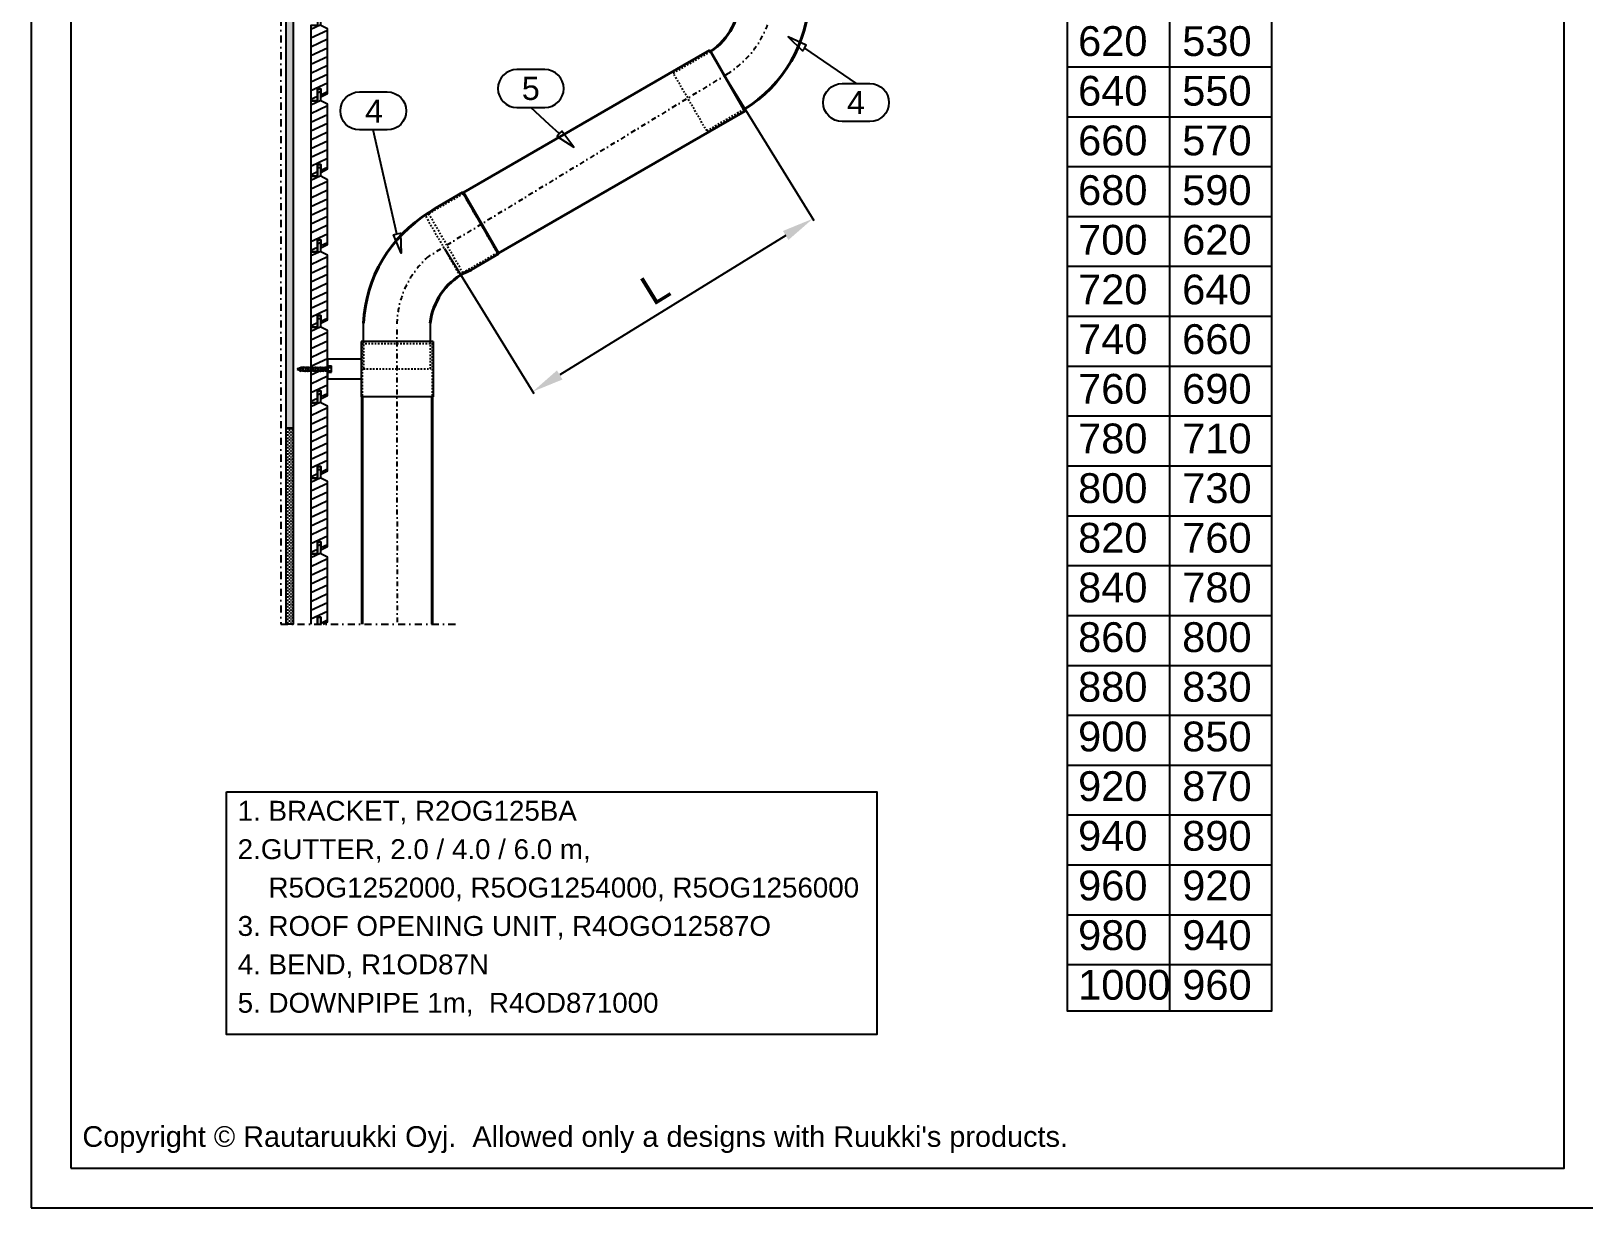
# Model space of a CAD drawing. Extents: x -5366 to 10078, y -29412 to -20292.
# Drawn here: x 7108 to 9063, y -24852 to -23371 of the extents above; entities that cross this region are included whole.
import ezdxf
from ezdxf.enums import TextEntityAlignment as Align

# ---------------------------------------------------------------- set-up
doc = ezdxf.new("R2010")
doc.units = 0
for name, pattern in [('KL', [4, 2, -2]), ('PKEL', [5, 2, -1.5, 0, -1.5]), ('PKL', [7, 3, -2, 0, -2])]:
    doc.linetypes.add(name, pattern=pattern)
for name, color, linetype in [('025', 1, 'CONTINUOUS'), ('1', 7, 'CONTINUOUS'), ('CLASSIC', 7, 'CONTINUOUS'), ('DET_RAAMIT', 7, 'CONTINUOUS'), ('KIINNIKE', 1, 'CONTINUOUS'), ('MITAT', 2, 'CONTINUOUS'), ('POIMULEVY', 7, 'CONTINUOUS'), ('RAAMIT', 2, 'CONTINUOUS'), ('RU_COPYRIGHT', 7, 'CONTINUOUS'), ('RWS', 7, 'CONTINUOUS')]:
    doc.layers.add(name, color=color, linetype=linetype)
doc.layers.add('DET_RAAMI_ULOIN', color=7, linetype='CONTINUOUS', plot=False)
doc.layers.add('RWS LIMITYKSET YM', color=7, linetype='CONTINUOUS', plot=False)
doc.layers.add('KUVA', color=7, linetype='CONTINUOUS', lineweight=40)
doc.styles.add('arial', font='ARIAL.TTF')
doc.dimstyles.get("Standard").update_dxf_attribs({"dimtxt": 0.18, "dimasz": 0.18, "dimexe": 0.18, "dimexo": 0.0625, "dimgap": 0.09, "dimtad": 0, "dimtih": 1, "dimtoh": 1, "dimdec": 4, "dimzin": 0, "dimdsep": 46, "dimtxsty": 'Standard', "dimcen": 0.09, "dimadec": 0, "dimazin": 0, "dimtfac": 1, "dimtdec": 4, "dimtofl": 0, "dimtmove": 0, "dimatfit": 3, "dimfxl": 0, "dimtolj": 1, "dimtzin": 0, "dimarcsym": 0})

# ---------------------------------------------------------------- blocks, each defined once
blk = doc.blocks.new('*D192')
at = {"layer": 'MITAT', "color": 6, "lineweight": -2}
for p, q in [((7981.3, -23427.4), (8093.8, -23609.6)), ((8058.4, -23628.4), (7773.9, -23804)), ((7628.8, -23645), (7741.2, -23827.2))]:
    blk.add_line(p, q, dxfattribs=at)
at = {"layer": 'MITAT', "color": 6}
for points in [[(8054.9, -23622.8), (8061.9, -23634.1), (8092.5, -23607.4)], [(7770.4, -23798.3), (7777.4, -23809.7), (7739.9, -23825)]]:
    blk.add_solid(points, dxfattribs=at)
at = {"layer": 'MITAT', "color": 2, "insert": (7893.8, -23694.2), "char_height": 37.5, "attachment_point": 5, "rotation": 31.6803, "style": 'arial'}
blk.add_mtext('\\A1;L', dxfattribs=at)
blk = doc.blocks.new('Bracket wood wall')
at = {"layer": '1'}
for p, q in [((-691.1, -3746.1), (-781.5, -3746.1)), ((-781.5, -3746.1), (-781.5, -3815.7)), ((-691.1, -3746.1), (-691.1, -3815.7)), ((-691.1, -3815.7), (-781.5, -3815.7))]:
    blk.add_line(p, q, dxfattribs=at)
at = {"layer": 'RWS'}
for p, q in [((-781.5, -3768.4), (-824.1, -3768.4)), ((-824.1, -3768.4), (-824.1, -3793.4)), ((-781.5, -3793.4), (-824.1, -3793.4))]:
    blk.add_line(p, q, dxfattribs=at)
blk = doc.blocks.new('S55-38')
at = {"layer": 'KIINNIKE'}
for p, q in [((-22, 8.8), (-20, 7.8)), ((-20.7, 12.6), (-18.7, 11.6)), ((-19.2, 7.4), (-17.1, 6.3)), ((-17.9, 11.2), (-15.9, 10.1))]:
    blk.add_line(p, q, dxfattribs=at)
at = {"layer": 'KIINNIKE', "color": 1}
for p, q in [((-16.3, 6), (-14.3, 4.9)), ((-15.1, 9.8), (-13, 8.7)), ((-13.5, 4.5), (-11.4, 3.5)), ((-12.2, 8.3), (-10.2, 7.3)), ((-10.7, 3.1), (-8.6, 2.1)), ((-9.4, 6.9), (-7.3, 5.9)), ((-7.8, 1.7), (-5.8, 0.7)), ((-6.6, 5.5), (-4.5, 4.5)), ((-5, 0.3), (-2.9, -0.8)), ((-3.7, 4.1), (-1.7, 3)), ((-0.9, 2.7), (0.9, 1.8)), ((6.3, 1.3), (2.7, -5.8)), ((-2.2, -1.1), (-0.9, -1.8))]:
    blk.add_line(p, q, dxfattribs=at)
at = {"layer": 'KIINNIKE'}
for points in [[(-33.6, 16.3), (-34.2, 17.1)], [(-34.2, 17.1), (-33.3, 17.1)], [(-28.5, 12), (-29.2, 12.4)], [(-25.6, 10.6), (-27.7, 11.6)], [(-27.5, 15.9), (-27.2, 15.8)], [(-26.4, 15.4), (-24.4, 14.4)], [(-22.8, 9.2), (-24.9, 10.2)], [(-23.6, 14), (-21.5, 13)], [(-20, 7.8), (-20, 7.8)], [(-18.7, 11.6), (-18.8, 11.6)]]:
    blk.add_lwpolyline(points, dxfattribs=at)
for points in [[(-33.5, 15.5), (-33.7, 16), (-33.2, 17.3), (-32.8, 17.5), (-32.7, 17), (-33.1, 15.7)], [(-31.2, 12.5), (-31.4, 13.3), (-30, 17.4), (-29.4, 17.8), (-29.2, 17), (-30.6, 12.9)], [(-28.3, 11.1), (-28.6, 11.8), (-27.1, 16), (-26.6, 16.4), (-26.4, 15.6), (-27.8, 11.4)], [(-25.5, 9.7), (-25.7, 10.4), (-24.3, 14.6), (-23.7, 15), (-23.5, 14.2), (-24.9, 10)], [(-22.6, 8.3), (-22.9, 9), (-21.5, 13.2), (-20.9, 13.6), (-20.7, 12.8), (-22.1, 8.6)], [(-19.8, 6.9), (-20, 7.6), (-18.6, 11.7), (-18, 12.1), (-17.8, 11.4), (-19.3, 7.2)]]:
    blk.add_lwpolyline(points, close=True, dxfattribs=at)
for points in [[(-31.2, 13.7, -0.053388), (-32.8, 15.3), (-33.1, 15.7)], [(-32.7, 17.1), (-31.9, 17, -0.041911), (-30.2, 16.9)], [(-28.5, 12), (-29.2, 12.4, -0.035659), (-30.5, 13.2, -0.035659)], [(-29.3, 16.7, -0.048189), (-27.5, 15.9), (-27.2, 15.8)]]:
    blk.add_lwpolyline(points, format="xyb", dxfattribs=at)
at = {"layer": 'KIINNIKE', "color": 1}
for points in [[(-17, 5.4), (-17.2, 6.2), (-15.8, 10.3), (-15.2, 10.7), (-15, 9.9), (-16.4, 5.8)], [(-14.1, 4), (-14.4, 4.7), (-12.9, 8.9), (-12.4, 9.3), (-12.2, 8.5), (-13.6, 4.3)], [(-11.3, 2.6), (-11.5, 3.3), (-10.1, 7.5), (-9.5, 7.9), (-9.3, 7.1), (-10.7, 2.9)], [(-8.4, 1.2), (-8.7, 1.9), (-7.3, 6.1), (-6.7, 6.5), (-6.5, 5.7), (-7.9, 1.5)], [(-5.6, -0.2), (-5.8, 0.5), (-4.4, 4.7), (-3.8, 5), (-3.6, 4.3), (-5.1, 0.1)], [(-2.8, -1.6), (-3, -0.9), (-1.6, 3.2), (-1, 3.6), (-0.8, 2.8), (-2.2, -1.3)], [(2.1, 4.2), (3, 3.7), (-1.2, -4.7), (-2.1, -4.2)]]:
    blk.add_lwpolyline(points, close=True, dxfattribs=at)
at = {"layer": 'RWS', "color": 1}
for p, q in [((1.8, 1.3), (5.4, -0.5)), ((2.7, 3.1), (6.3, 1.3)), ((-0.9, -4), (2.7, -5.8)), ((0, -2.3), (3.6, -4))]:
    blk.add_line(p, q, dxfattribs=at)
blk = doc.blocks.new('A$C74822B09')
at = {"layer": 'KUVA'}
for p, q in [((110.7, -1.8), (20.9, -1.8)), ((20.9, -41.8), (20.9, -1.8)), ((110.7, -41.8), (110.7, -1.8)), ((20.9, -41.8), (21.8, -51.8)), ((110.7, -41.8), (109.7, -51.8))]:
    blk.add_line(p, q, dxfattribs=at)
for centre, radius, start, end in [((-58.1, -54.4), 79.9, 302.8696, 1.8564), ((-61.8, -47.9), 171.6, 301.3357, 358.6964)]:
    blk.add_arc(centre, radius, start, end, dxfattribs=at)
at = {"layer": 'RWS LIMITYKSET YM', "linetype": 'KL'}
for p, q in [((-61.4, -148.6), (-14.7, -121.5)), ((-19.3, -221.5), (-61.4, -148.6)), ((27.4, -194.4), (-19.3, -221.5))]:
    blk.add_line(p, q, dxfattribs=at)
at = {"layer": 'RWS LIMITYKSET YM', "color": 7, "linetype": 'Continuous'}
blk.add_arc((3.1, -44.1), 20, 0, 1.8561, dxfattribs=at)
blk = doc.blocks.new('A$C4B976371')
at = {"layer": 'KUVA'}
for p, q in [((-15.6, -120), (-49, -139.3)), ((-15.6, -120), (28.5, -196.4)), ((-49, -139.3), (-325.6, -299.1)), ((28.5, -196.4), (-4.9, -215.7)), ((-4.9, -215.7), (-281.5, -375.4)), ((-281.5, -375.4), (-325.6, -299.1)), ((-315.9, -396.2), (-325, -400.5))]:
    blk.add_line(p, q, dxfattribs=at)
at = {"layer": 'RWS'}
for p, q in [((-325.7, -299.3), (-325.6, -299.1)), ((-281.5, -375.4), (-281.8, -375.4))]:
    blk.add_line(p, q, dxfattribs=at)
at = {"layer": 'RWS LIMITYKSET YM', "linetype": 'KL'}
for p, q in [((-326, -300.6), (-369.3, -325.6)), ((-326, -300.6), (-325.7, -299.3)), ((-326, -300.6), (-283, -375)), ((-369.3, -325.6), (-373, -329.2)), ((-373, -329.2), (-331.3, -401.4)), ((-326.3, -400), (-369.3, -325.6)), ((-283, -375), (-326.3, -400)), ((-283, -375), (-281.8, -375.4)), ((-326.3, -400), (-331.3, -401.4))]:
    blk.add_line(p, q, dxfattribs=at)
blk = doc.blocks.new('A$C74CF696B')
at = {"layer": 'KUVA'}
for p, q in [((114.7, 190.2), (149.3, 210.2)), ((149.3, 210.2), (194.2, 132.5)), ((114.7, 190.2), (106.5, 184.4)), ((159.5, 112.5), (194.2, 132.5))]:
    blk.add_line(p, q, dxfattribs=at)
for centre, radius, start, end in [((196.2, 37.3), 172.3, 121.3675, 177.3191), ((189.3, 36.6), 81.6, 118.4668, 173.8186)]:
    blk.add_arc(centre, radius, start, end, dxfattribs=at)
at = {"layer": 'RWS'}
for p, q in [((24, 22.3), (24, 45.3)), ((108.2, 22.3), (108.2, 45.3))]:
    blk.add_line(p, q, dxfattribs=at)
at = {"layer": 'RWS LIMITYKSET YM', "linetype": 'KL'}
for p, q in [((24, 22.3), (24, -12.2)), ((108.2, -12.2), (108.2, 22.3)), ((24, -12.2), (108.2, -12.2))]:
    blk.add_line(p, q, dxfattribs=at)
blk = doc.blocks.new('A$C31D77FA4')
at = {"layer": 'KUVA'}
for p, q in [((22.2, -22.3), (22.2, -308.4)), ((110.4, -22.3), (110.4, -308.4))]:
    blk.add_line(p, q, dxfattribs=at)
at = {"layer": 'RWS LIMITYKSET YM', "linetype": 'KL'}
for p, q in [((22.2, 44.8), (22.2, -22.3)), ((22.2, 44.8), (110.4, 44.8)), ((110.4, 44.8), (110.4, -22.3))]:
    blk.add_line(p, q, dxfattribs=at)

msp = doc.modelspace()

# ---------------------------------------------------------------- hatches: boundary and pattern name
at = {"layer": 'RAAMIT'}
h = msp.add_hatch(dxfattribs=at)
h.set_pattern_fill('PISTE', color=1, scale=0.04, style=0)
h.set_pattern_definition([(0, (8305.5976, -22153.416), (2, 2), [0, -4])])
h.paths.add_polyline_path([(7429.5117, -22871.1109), (7438.5117, -22871.1109), (7438.5117, -23871.1109), (7429.5117, -23871.1109)])
h = msp.add_hatch(dxfattribs=at)
h.set_pattern_fill('PISTE', color=1, scale=0.04, style=0)
h.set_pattern_definition([(0, (8305.5976, -23153.416), (2, 2), [0, -4])])
h.paths.add_polyline_path([(7429.5117, -23871.1109), (7438.5117, -23871.1109), (7438.5117, -24117.49956), (7429.5117, -24117.49956)])
at = {"layer": 'RWS'}
h = msp.add_hatch(dxfattribs=at)
h.set_pattern_fill('VAAKAV', color=1, scale=0.1, angle=25, style=0)
h.set_pattern_definition([(25, (8305.598, -22533.416), (-4.22618, 9.06308), [])])
h.paths.add_polyline_path([(7473.0117, -23348.99282), (7469.0117, -23348.99282), (7469.0117, -23363.99282), (7460.5117, -23363.99282), (7460.5117, -23458.99282), (7469.0117, -23458.99282), (7469.0117, -23443.99282), (7473.0117, -23443.99282), (7473.0117, -23453.99282), (7481.5117, -23449.74282), (7481.5117, -23368.24282), (7473.0117, -23363.99282)])
h = msp.add_hatch(dxfattribs=at)
h.set_pattern_fill('VAAKAV', color=1, scale=0.1, angle=25, style=0)
h.set_pattern_definition([(25, (8305.598, -22628.416), (-4.22618, 9.06308), [])])
h.paths.add_polyline_path([(7473.0117, -23443.99282), (7469.0117, -23443.99282), (7469.0117, -23458.99282), (7460.5117, -23458.99282), (7460.5117, -23553.99282), (7469.0117, -23553.99282), (7469.0117, -23538.99282), (7473.0117, -23538.99282), (7473.0117, -23548.99282), (7481.5117, -23544.74282), (7481.5117, -23463.24282), (7473.0117, -23458.99282)])
h = msp.add_hatch(dxfattribs=at)
h.set_pattern_fill('VAAKAV', color=1, scale=0.1, angle=25, style=0)
h.set_pattern_definition([(25, (8305.598, -22723.416), (-4.22618, 9.06308), [])])
h.paths.add_polyline_path([(7473.0117, -23538.99282), (7469.0117, -23538.99282), (7469.0117, -23553.99282), (7460.5117, -23553.99282), (7460.5117, -23648.99282), (7469.0117, -23648.99282), (7469.0117, -23633.99282), (7473.0117, -23633.99282), (7473.0117, -23643.99282), (7481.5117, -23639.74282), (7481.5117, -23558.24282), (7473.0117, -23553.99282)])
h = msp.add_hatch(dxfattribs=at)
h.set_pattern_fill('VAAKAV', color=1, scale=0.1, angle=25, style=0)
h.set_pattern_definition([(25, (8305.598, -22818.416), (-4.22618, 9.06308), [])])
h.paths.add_polyline_path([(7473.0117, -23633.99282), (7469.0117, -23633.99282), (7469.0117, -23648.99282), (7460.5117, -23648.99282), (7460.5117, -23743.99282), (7469.0117, -23743.99282), (7469.0117, -23728.99282), (7473.0117, -23728.99282), (7473.0117, -23738.99282), (7481.5117, -23734.74282), (7481.5117, -23653.24282), (7473.0117, -23648.99282)])
h = msp.add_hatch(dxfattribs=at)
h.set_pattern_fill('VAAKAV', color=1, scale=0.1, angle=25, style=0)
h.set_pattern_definition([(25, (8305.598, -22913.416), (-4.22618, 9.06308), [])])
h.paths.add_polyline_path([(7473.0117, -23728.99282), (7469.0117, -23728.99282), (7469.0117, -23743.99282), (7460.5117, -23743.99282), (7460.5117, -23838.99282), (7469.0117, -23838.99282), (7469.0117, -23823.99282), (7473.0117, -23823.99282), (7473.0117, -23833.99282), (7481.5117, -23829.74282), (7481.5117, -23748.24282), (7473.0117, -23743.99282)])
h = msp.add_hatch(dxfattribs=at)
h.set_pattern_fill('VAAKAV', color=1, scale=0.1, angle=25, style=0)
h.set_pattern_definition([(25, (8305.598, -23008.416), (-4.22618, 9.06308), [])])
h.paths.add_polyline_path([(7473.0117, -23823.99282), (7469.0117, -23823.99282), (7469.0117, -23838.99282), (7460.5117, -23838.99282), (7460.5117, -23933.99282), (7469.0117, -23933.99282), (7469.0117, -23918.99282), (7473.0117, -23918.99282), (7473.0117, -23928.99282), (7481.5117, -23924.74282), (7481.5117, -23843.24282), (7473.0117, -23838.99282)])
h = msp.add_hatch(dxfattribs=at)
h.set_pattern_fill('VAAKAV', color=1, scale=0.1, angle=25, style=0)
h.set_pattern_definition([(25, (8305.598, -23103.416), (-4.22618, 9.06308), [])])
h.paths.add_polyline_path([(7473.0117, -23918.99282), (7469.0117, -23918.99282), (7469.0117, -23933.99282), (7460.5117, -23933.99282), (7460.5117, -24028.99282), (7469.0117, -24028.99282), (7469.0117, -24013.99282), (7473.0117, -24013.99282), (7473.0117, -24023.99282), (7481.5117, -24019.74282), (7481.5117, -23938.24282), (7473.0117, -23933.99282)])
h = msp.add_hatch(dxfattribs=at)
h.set_pattern_fill('VAAKAV', color=1, scale=0.1, angle=25, style=0)
h.set_pattern_definition([(25, (8305.598, -23198.416), (-4.22618, 9.06308), [])])
h.paths.add_polyline_path([(7460.5117, -24117.49956), (7469.0117, -24117.49956), (7469.0117, -24108.99282), (7473.0117, -24108.99282), (7473.0117, -24118.99282), (7481.5117, -24114.74282), (7481.5117, -24033.24282), (7473.0117, -24028.99282), (7473.0117, -24013.99282), (7469.0117, -24013.99282), (7469.0117, -24028.99282), (7460.5117, -24028.99282)])

# ---------------------------------------------------------------- linework, layer by layer
at = {"layer": '025', "color": 1, "linetype": 'PKL', "ltscale": 3}
msp.add_line((7422.65378, -22722.62962), (7422.65378, -24117.49956), dxfattribs=at)
at = {"layer": '025', "linetype": 'PKL', "ltscale": 3}
msp.add_line((7422.65378, -24117.49956), (7647.2912, -24117.49956), dxfattribs=at)
at = {"layer": 'CLASSIC', "color": 1}
msp.add_lwpolyline([(8082.19813, -23392.58329), (8084.34671, -23388.792), (8061.6051, -23378.40844), (8079.42384, -23395.94389), (8082.19813, -23392.58329), (8147.02128, -23437.20318), (8164.52127, -23437.20318, -1), (8164.52127, -23485.0781), (8129.52129, -23485.0781, -1), (8129.52129, -23437.20318), (8147.02128, -23437.20318)], format="xyb", dxfattribs=at)
at = {"layer": 'DET_RAAMI_ULOIN', "color": 2}
msp.add_lwpolyline([(7108.35454, -24852.30809), (9088.35454, -24852.30809), (9088.35454, -22002.30809), (7108.35454, -22002.30809)], close=True, dxfattribs=at)
at = {"layer": 'DET_RAAMIT', "color": 2}
msp.add_lwpolyline([(7158.35454, -24802.30809), (9038.35454, -24802.30809), (9038.35454, -22052.30809), (7158.35454, -22052.30809)], close=True, dxfattribs=at)
at = {"layer": 'POIMULEVY', "color": 1}
msp.add_lwpolyline([(7773.33085, -23500.31503), (7770.67652, -23503.77061), (7791.7524, -23517.21242), (7776.54492, -23497.37287), (7773.33085, -23500.31503), (7761.04982, -23489.05011), (7737.52101, -23467.46803), (7755.01926, -23467.46803, 1), (7755.01926, -23419.59786), (7720.02276, -23419.59786, 1), (7720.02276, -23467.46803), (7737.52101, -23467.46803)], format="xyb", dxfattribs=at)
at = {"layer": 'POIMULEVY', "color": 1, "linetype": 'Continuous'}
msp.add_lwpolyline([(7568.96889, -23626.32629), (7573.28628, -23625.73437), (7574.51044, -23650.70435), (7564.81987, -23627.65893), (7568.96889, -23626.32629), (7539.26007, -23495.63314), (7521.76009, -23495.63314, -1), (7521.76009, -23447.75823), (7556.76005, -23447.75823, -1), (7556.76005, -23495.63314), (7539.26007, -23495.63314)], format="xyb", dxfattribs=at)
at = {"layer": 'RAAMIT'}
for points in [[(7429.5117, -22871.1109), (7438.5117, -22871.1109), (7438.5117, -23871.1109), (7429.5117, -23871.1109)], [(7429.5117, -23871.1109), (7438.5117, -23871.1109), (7438.5117, -24117.49956), (7429.5117, -24117.49956)]]:
    msp.add_lwpolyline(points, close=True, dxfattribs=at)
at = {"layer": 'RWS', "color": 1, "ltscale": 3}
for p, q in [((8541.71725, -22911.43573), (8541.71725, -24604.54253)), ((8413.34447, -23416.16374), (8670.09003, -23416.16374)), ((8413.34447, -23478.9374), (8670.09003, -23478.9374)), ((8413.34447, -23541.71106), (8670.09003, -23541.71106)), ((8413.34447, -23604.48472), (8670.09003, -23604.48472)), ((8413.34447, -23667.25838), (8670.09003, -23667.25838)), ((8413.34447, -23730.03203), (8670.09003, -23730.03203)), ((8413.34447, -23792.80569), (8670.09003, -23792.80569)), ((8413.34447, -23855.57935), (8670.09003, -23855.57935)), ((8413.34447, -23918.35301), (8670.09003, -23918.35301)), ((8413.34447, -23981.12667), (8670.09003, -23981.12667)), ((8413.34447, -24043.90032), (8670.09003, -24043.90032)), ((8413.34447, -24106.67398), (8670.09003, -24106.67398)), ((8413.34447, -24169.44764), (8670.09003, -24169.44764)), ((8413.34447, -24232.2213), (8670.09003, -24232.2213)), ((8413.34447, -24294.99496), (8670.09003, -24294.99496)), ((8413.34447, -24357.76861), (8670.09003, -24357.76861)), ((8413.34447, -24420.54227), (8670.09003, -24420.54227)), ((8413.34447, -24483.31593), (8670.09003, -24483.31593)), ((8413.34447, -24546.08959), (8670.09003, -24546.08959))]:
    msp.add_line(p, q, dxfattribs=at)
msp.add_lwpolyline([(8413.34447, -22911.43573), (8670.09003, -22911.43573), (8670.09003, -24604.54253), (8413.34447, -24604.54253)], close=True, dxfattribs=at)
at = {"layer": 'RWS', "linetype": 'PKEL', "ltscale": 3}
msp.add_lwpolyline([(8043.91541, -23219.00164), (8043.91521, -23323.2667, -0.2461655641), (7984.77882, -23425.28166), (7608.64872, -23654.74117, 0.2240776851), (7568.95509, -23746.90967), (7569.11427, -24117.49956)], format="xyb", dxfattribs=at)
at = {"layer": 'RWS', "color": 2}
for points in [[(7473.0117, -23348.99282), (7469.0117, -23348.99282), (7469.0117, -23363.99282), (7460.5117, -23363.99282), (7460.5117, -23458.99282), (7469.0117, -23458.99282), (7469.0117, -23443.99282), (7473.0117, -23443.99282), (7473.0117, -23453.99282), (7481.5117, -23449.74282), (7481.5117, -23368.24282), (7473.0117, -23363.99282)], [(7473.0117, -23443.99282), (7469.0117, -23443.99282), (7469.0117, -23458.99282), (7460.5117, -23458.99282), (7460.5117, -23553.99282), (7469.0117, -23553.99282), (7469.0117, -23538.99282), (7473.0117, -23538.99282), (7473.0117, -23548.99282), (7481.5117, -23544.74282), (7481.5117, -23463.24282), (7473.0117, -23458.99282)], [(7473.0117, -23538.99282), (7469.0117, -23538.99282), (7469.0117, -23553.99282), (7460.5117, -23553.99282), (7460.5117, -23648.99282), (7469.0117, -23648.99282), (7469.0117, -23633.99282), (7473.0117, -23633.99282), (7473.0117, -23643.99282), (7481.5117, -23639.74282), (7481.5117, -23558.24282), (7473.0117, -23553.99282)], [(7473.0117, -23633.99282), (7469.0117, -23633.99282), (7469.0117, -23648.99282), (7460.5117, -23648.99282), (7460.5117, -23743.99282), (7469.0117, -23743.99282), (7469.0117, -23728.99282), (7473.0117, -23728.99282), (7473.0117, -23738.99282), (7481.5117, -23734.74282), (7481.5117, -23653.24282), (7473.0117, -23648.99282)], [(7473.0117, -23728.99282), (7469.0117, -23728.99282), (7469.0117, -23743.99282), (7460.5117, -23743.99282), (7460.5117, -23838.99282), (7469.0117, -23838.99282), (7469.0117, -23823.99282), (7473.0117, -23823.99282), (7473.0117, -23833.99282), (7481.5117, -23829.74282), (7481.5117, -23748.24282), (7473.0117, -23743.99282)], [(7473.0117, -23823.99282), (7469.0117, -23823.99282), (7469.0117, -23838.99282), (7460.5117, -23838.99282), (7460.5117, -23933.99282), (7469.0117, -23933.99282), (7469.0117, -23918.99282), (7473.0117, -23918.99282), (7473.0117, -23928.99282), (7481.5117, -23924.74282), (7481.5117, -23843.24282), (7473.0117, -23838.99282)], [(7473.0117, -23918.99282), (7469.0117, -23918.99282), (7469.0117, -23933.99282), (7460.5117, -23933.99282), (7460.5117, -24028.99282), (7469.0117, -24028.99282), (7469.0117, -24013.99282), (7473.0117, -24013.99282), (7473.0117, -24023.99282), (7481.5117, -24019.74282), (7481.5117, -23938.24282), (7473.0117, -23933.99282)]]:
    msp.add_lwpolyline(points, close=True, dxfattribs=at)
for points in [[(7475.99823, -24117.49956), (7481.5117, -24114.74282), (7481.5117, -24033.24282), (7473.0117, -24028.99282), (7473.0117, -24013.99282), (7469.0117, -24013.99282), (7469.0117, -24028.99282), (7460.5117, -24028.99282), (7460.5117, -24117.49956)], [(7469.0117, -24117.49956), (7469.0117, -24108.99282), (7473.0117, -24108.99282), (7473.0117, -24117.49956)], [(7473.0117, -24117.49956), (7473.0117, -24108.99282), (7469.0117, -24108.99282), (7469.0117, -24117.49956)]]:
    msp.add_lwpolyline(points, dxfattribs=at)
at = {"layer": 'RWS', "color": 5}
msp.add_lwpolyline([(7354.40523, -24328.67548), (8172.94134, -24328.67548), (8172.94134, -24634.2181), (7354.40523, -24634.2181)], close=True, dxfattribs=at)

# ---------------------------------------------------------------- block references
at = {"layer": 'POIMULEVY', "color": 1, "xscale": -1}
for rotation in [153.4349488229165, 153.4349488229221]:
    msp.add_blockref('S55-38', (7481.5117, -23796.6484), dxfattribs=dict(at, rotation=rotation))
at = {"layer": 'RWS'}
for name, p in [('A$C74822B09', (7978.30122, -23275.42253)), ('A$C4B976371', (7978.30122, -23275.42253)), ('A$C74CF696B', (7502.82698, -23784.1484)), ('Bracket wood wall', (8305.59756, -20015.77596)), ('Bracket wood wall', (8305.59756, -20015.77596)), ('A$C31D77FA4', (7502.82698, -23809.1484))]:
    msp.add_blockref(name, p, dxfattribs=at)

# ---------------------------------------------------------------- texts
at = {"layer": 'CLASSIC', "color": 2, "style": 'arial'}
for p in [(7540.15004, -23471.91745), (8147.02128, -23461.14064)]:
    msp.add_text('4', height=29.16665, dxfattribs=at).set_placement(p, align=Align.MIDDLE)
msp.add_text('5. DOWNPIPE 1m,  R4OD871000', height=24.9998438, dxfattribs=at).set_placement((7368.48522, -24606.62979))
at = {"layer": 'POIMULEVY', "color": 2, "style": 'arial'}
msp.add_text('5', height=29.16375, dxfattribs=at).set_placement((7737.52101, -23443.53294), align=Align.MIDDLE)
for s, p in [('1. BRACKET, R2OG125BA', (7368.48522, -24364.96464)), ('2.GUTTER, 2.0 / 4.0 / 6.0 m,', (7368.48522, -24413.29767)), ('    R5OG1252000, R5OG1254000, R5OG1256000', (7368.48522, -24461.6307)), ('3. ROOF OPENING UNIT, R4OGO12587O', (7368.48522, -24509.96373)), ('4. BEND, R1OD87N', (7368.48522, -24558.29676))]:
    msp.add_text(s, height=24.9998438, dxfattribs=at).set_placement(p)
at = {"layer": 'RU_COPYRIGHT', "color": 1, "insert": (7173.02557, -24749.43563), "char_height": 26, "width": 2223.1430146, "attachment_point": 1}
msp.add_mtext("{\\fArial|b0|i0|c0|p34;Copyright © Rautaruukki Oyj.  Allowed only a designs with Ruukki's products.}", dxfattribs=at)
at = {"layer": 'RWS', "color": 2, "linetype": 'PKEL', "insert": (8426.51387, -22927.45407), "char_height": 37.5, "width": 710.6122253, "attachment_point": 1, "style": 'arial'}
msp.add_mtext('A{\\H0.5333x;(mm)}   L{\\H0.5333x;(mm)}\\P500   390\\P520   410\\P540   430\\P560   460\\P580   480\\P600   500\\P620   530\\P640   550\\P660   570\\P680   590\\P700   620\\P720   640\\P740   660\\P760   690\\P780   710\\P800   730\\P820   760\\P840   780\\P860   800\\P880   830\\P900   850\\P920   870\\P940   890\\P960   920\\P980   940\\P1000 960', dxfattribs=at)

# ---------------------------------------------------------------- dimensions: what is measured, and where the dimension line sits
at = {"layer": 'MITAT', "color": 5}
dim = msp.add_linear_dim(base=(7739.88016, -23825.02548), p1=(7978.71693, -23423.12448), p2=(7626.13567, -23640.71609), angle=211.68034927, text='L', dimstyle='Standard', override={"dimscale": 2.5, "dimtxt": 15, "dimasz": 16, "dimexe": 1, "dimexo": 2, "dimgap": 0.5, "dimjust": 0, "dimtih": 0, "dimtoh": 0, "dimdec": 0, "dimzin": 8, "dimtxsty": 'arial', "dimdle": 1, "dimclrd": 6, "dimclre": 6, "dimclrt": 2, "dimtp": 0.5, "dimtm": 0.5, "dimtfac": 0.01875, "dimtix": 1, "dimtofl": 1, "dimtmove": 2, "dimtvp": 1}, dxfattribs=at)
dim.commit()
dim.dimension.update_dxf_attribs({"geometry": '*D192', "text_midpoint": (7893.82356, -23694.19032), "dimtype": 161})

doc.saveas('drawing.dxf')
